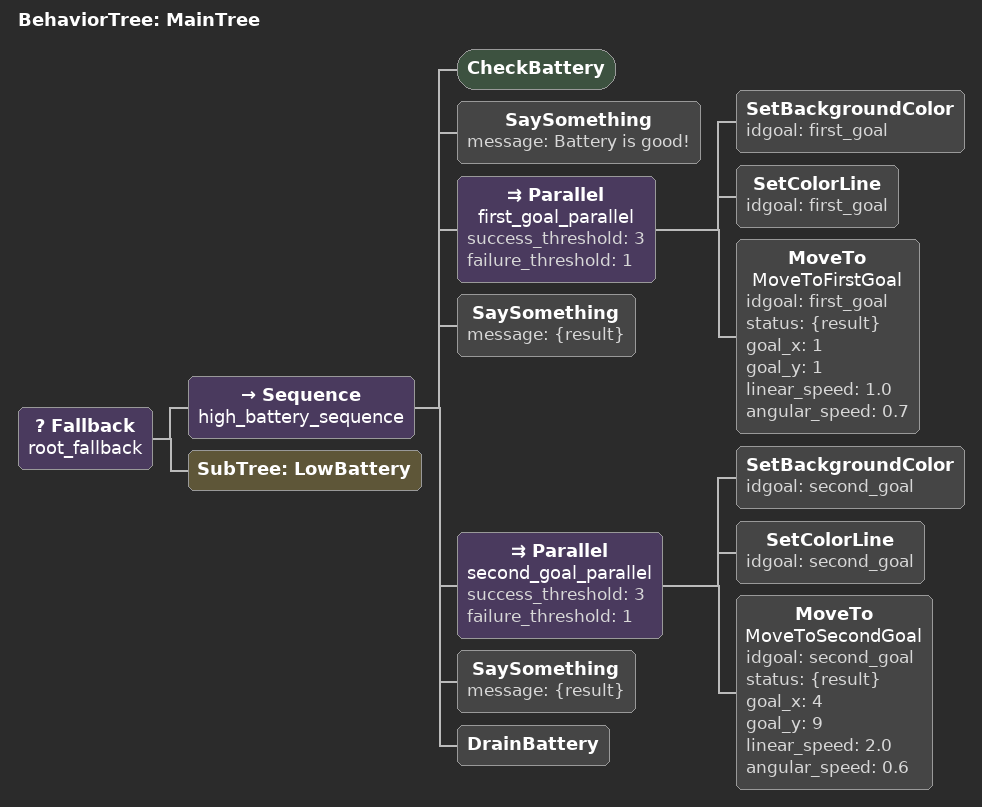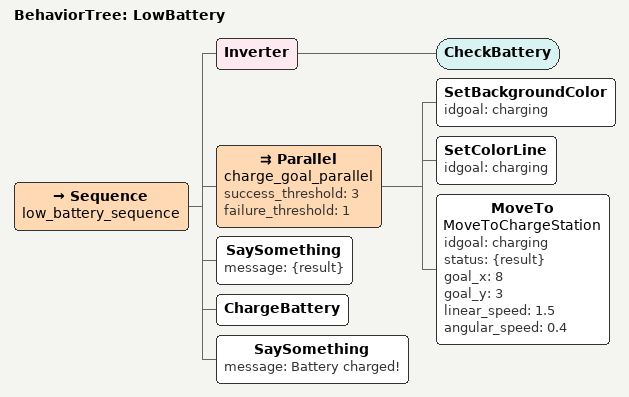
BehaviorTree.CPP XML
<root BTCPP_format="4" main_tree_to_execute="MainTree">
  <BehaviorTree ID="MainTree">
    <Fallback name="root_fallback">
      <Sequence name="high_battery_sequence">
        <CheckBattery />
        <SaySomething message="Battery is good!" />
        <Parallel name="first_goal_parallel" success_threshold="3" failure_threshold="1">
          <SetBackgroundColor idgoal="first_goal" />
          <SetColorLine idgoal="first_goal" />
          <MoveTo name="MoveToFirstGoal" idgoal="first_goal" status="{result}" goal_x="1" goal_y="1" linear_speed="1.0" angular_speed="0.7" />
        </Parallel>
        <SaySomething message="{result}" />
        <Parallel name="second_goal_parallel" success_threshold="3" failure_threshold="1">
          <SetBackgroundColor idgoal="second_goal" />
          <SetColorLine idgoal="second_goal" />
          <MoveTo name="MoveToSecondGoal" idgoal="second_goal" status="{result}" goal_x="4" goal_y="9" linear_speed="2.0" angular_speed="0.6" />
        </Parallel>
        <SaySomething message="{result}" />
        <DrainBattery />
      </Sequence>
      <SubTree ID="LowBattery"/>
    </Fallback>
  </BehaviorTree>

  <BehaviorTree ID="LowBattery">
    <Sequence name="low_battery_sequence">
      <Inverter>
        <CheckBattery />
      </Inverter>
      <Parallel name="charge_goal_parallel" success_threshold="3" failure_threshold="1">
        <SetBackgroundColor idgoal="charging" />
        <SetColorLine idgoal="charging" />
        <MoveTo name="MoveToChargeStation" idgoal="charging" status="{result}" goal_x="8" goal_y="3" linear_speed="1.5" angular_speed="0.4" />
      </Parallel>
      <SaySomething message="{result}" />
      <ChargeBattery />
      <SaySomething message="Battery charged!" />
    </Sequence>
  </BehaviorTree>
</root>
